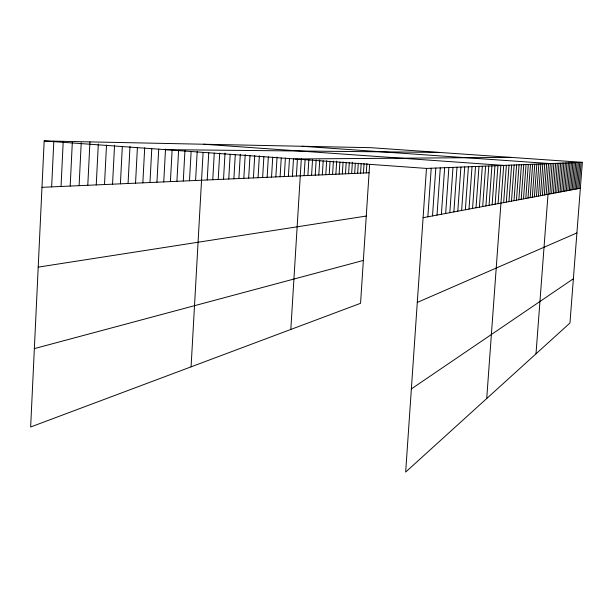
<?xml version="1.0" encoding="UTF-8"?>
<svg xmlns="http://www.w3.org/2000/svg" width="613" height="613" viewBox="0 0 613 613"><rect width="100%" height="100%" fill="white"/><g stroke="black" fill="none" stroke-linecap="round" stroke-linejoin="round"><path stroke-width="0.92" d="M582.35 162.33L426.472 168.422L405.668 472.056L569.96 323.013L582.35 162.33L370.735 147.687L44.174 140.944L30.65 426.993L360.559 303.305L369.639 164.407M51.638 186.896L53.829 141.143M61.039 186.482L63.223 141.335M70.188 186.068L72.319 142.477M79.108 185.678L81.222 142.668M87.789 185.287L89.95 141.887M96.249 184.911L98.31 143.971M104.501 184.544L106.509 145.059M112.554 184.184L114.547 145.25M120.401 183.839L122.339 146.315M128.063 183.494L129.987 146.515M135.542 183.164L137.404 147.557M142.844 182.835L144.699 147.764M149.97 182.521L151.771 148.79M156.943 182.207L158.721 149.005M163.748 181.908L165.518 149.082M170.406 181.609L172.107 150.246M176.912 181.318L178.605 150.308M183.272 181.034L184.95 150.53M189.494 180.758L191.118 151.534M195.585 180.49L197.202 151.572M191.08 366.85L203.087 152.76M207.209 179.969L208.749 152.79M212.765 179.724L214.274 153.043M218.197 179.479L219.707 153.066M223.53 179.249L225.032 153.097M228.756 179.011L230.181 154.3M233.882 178.781L235.3 154.315M238.901 178.559L240.311 154.323M243.836 178.345L245.223 154.599M248.671 178.122L249.997 155.549M253.414 177.916L254.732 155.556M258.065 177.709L259.36 155.855M262.64 177.502L263.874 156.79M267.13 177.303L268.356 156.782M271.536 177.111L272.731 157.104M275.858 176.912L277.053 157.097M280.11 176.728L281.244 158.016M284.286 176.536L285.413 157.993M288.386 176.36L289.482 158.346M292.416 176.176L293.512 158.323M296.385 176L297.412 159.234M290.823 329.449L301.335 158.667M304.109 175.655L305.098 159.587M307.872 175.487L308.86 159.549M311.573 175.326L312.561 159.518M315.22 175.165L316.17 159.916M318.798 175.004L319.748 159.878M322.323 174.843L323.204 160.782M325.794 174.69L326.668 160.744M329.204 174.544L330.047 161.181M332.568 174.391L333.403 161.135M335.87 174.245L336.706 161.089M339.127 174.1L339.901 161.985M342.33 173.954L343.096 161.932M345.487 173.816L346.215 162.407M348.59 173.678L349.318 162.353M351.655 173.54L352.375 162.307M354.666 173.41L355.333 163.188M357.64 173.272L358.298 163.127M360.567 173.142L361.18 163.648M363.448 173.019L364.061 163.594M366.29 172.889L366.903 163.533M427.866 216.803L431.207 168.238M432.51 215.937L435.812 168.062M437.015 215.086L440.287 167.885M441.406 214.266L444.64 167.717M445.666 213.47L448.869 167.548M449.819 212.688L452.992 167.387M453.865 211.937L456.999 167.234M457.796 211.194L460.907 167.081M461.627 210.481L464.708 166.928M465.367 209.776L468.409 166.782M469.006 209.094L472.025 166.644M472.562 208.428L475.542 166.506M476.025 207.784L478.983 166.368M479.404 207.148L482.331 166.238M482.699 206.527L485.603 166.115M485.925 205.93L488.799 165.985M489.067 205.34L491.917 165.862M492.139 204.765L494.959 165.748M495.143 204.198L497.932 165.633M498.078 203.646L500.844 165.518M486.722 398.527L503.687 165.403L203.57 144.231M503.664 202.604L506.384 165.303M506.33 202.106L509.028 165.196M508.943 201.616L511.617 165.096M511.495 201.133L514.146 164.997M514 200.666L516.629 164.897M516.452 200.206L519.058 164.805M518.851 199.754L521.433 164.713M521.203 199.317L523.77 164.621M523.51 198.88L526.054 164.529M525.778 198.459L528.299 164.445M527.992 198.045L530.498 164.361M530.168 197.639L532.651 164.276M532.306 197.233L534.766 164.192M534.398 196.842L536.842 164.108M536.452 196.459L538.873 164.031M538.467 196.083L540.873 163.955M540.451 195.708L542.834 163.878M542.39 195.348L544.758 163.801M544.306 194.988L546.65 163.725M546.175 194.635L548.512 163.656M536 353.816L550.336 163.587L302.094 146.269M549.83 193.953L552.129 163.51M551.608 193.616L553.884 163.441M553.355 193.294L555.616 163.38M555.072 192.972L557.317 163.311M556.757 192.651L558.995 163.242M558.42 192.344L560.634 163.181M560.052 192.038L562.251 163.119M561.661 191.739L563.845 163.058M563.24 191.44L565.408 162.997M564.795 191.149L566.941 162.935M566.32 190.865L568.458 162.874M567.822 190.582L569.944 162.82M569.308 190.306L571.416 162.759M570.764 190.03L572.856 162.706M572.197 189.762L574.274 162.644M573.607 189.501L575.676 162.591M575.002 189.241L577.048 162.537M576.366 188.98L578.404 162.483M577.714 188.727L579.737 162.437M579.047 188.482L581.055 162.384M411.361 388.918L573.37 278.762M417.284 302.439L576.902 232.932M34.359 348.613L363.363 260.433M423.093 217.699L580.35 188.237M38.205 267.13L366.26 216.052M41.983 187.325L369.095 172.766M294.999 158.974L510.958 157.388M165.135 149.641L439.023 152.415M44.174 140.944L426.472 168.422"/></g></svg>
